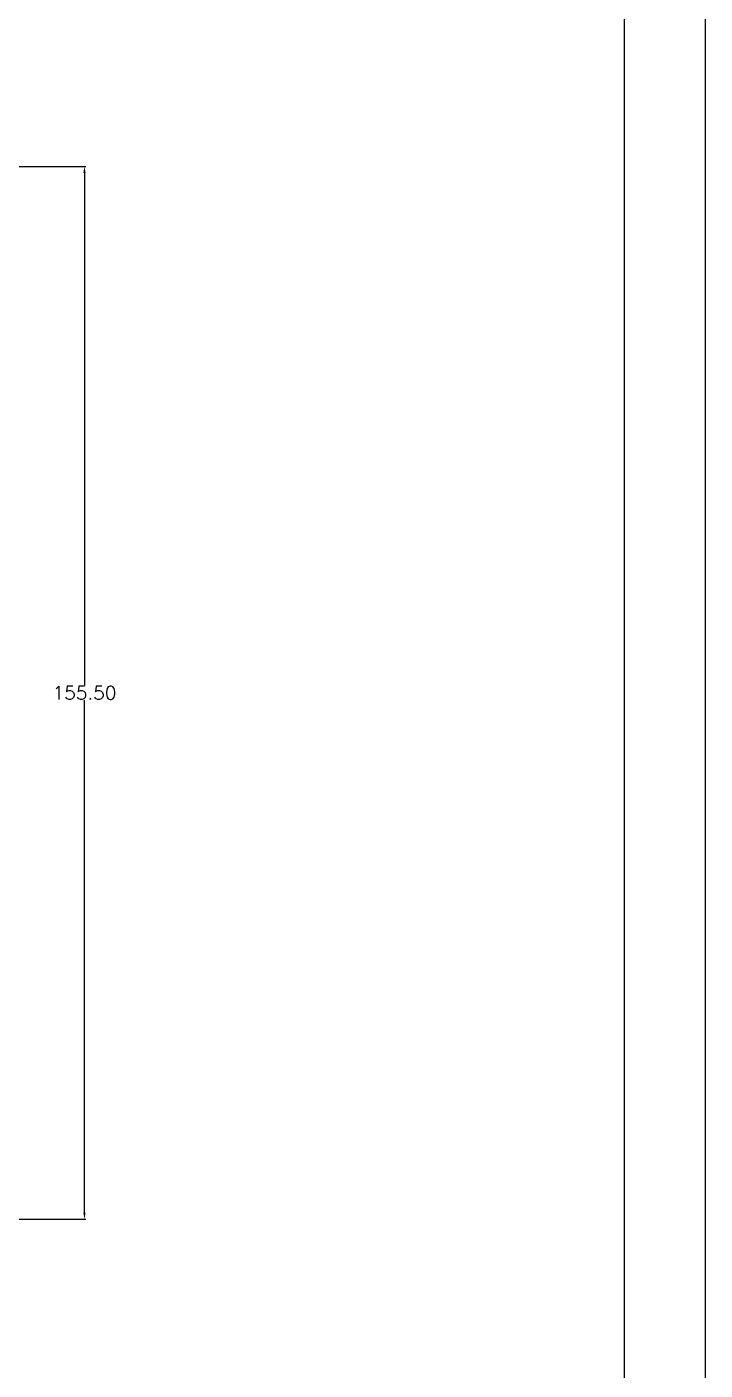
# Model space of a CAD drawing. Header units: inches. Extents: x 1209 to 3085, y 1126 to 1627.
# Drawn here: x 2584.9 to 2685.1, y 1328.3 to 1526.6 of the extents above; entities that cross this region are included whole.
import ezdxf

# ---------------------------------------------------------------- set-up
doc = ezdxf.new("R2010")
doc.units = ezdxf.units.IN
doc.header["$LTSCALE"] = 15
doc.styles.get("Standard").update_dxf_attribs({"font": 'txt', "bigfont": 'gbcbig.shx'})
doc.dimstyles.new('2.5', dxfattribs={"dimtxt": 2, "dimasz": 1, "dimexe": 0.18, "dimexo": 0.0625, "dimgap": 0.09, "dimtad": 0, "dimtih": 1, "dimtoh": 1, "dimzin": 0, "dimdsep": 46, "dimtxsty": 'Standard', "dimcen": 1, "dimadec": 0, "dimazin": 2, "dimtfac": 1, "dimtofl": 0, "dimtmove": 0, "dimatfit": 3, "dimfxl": 1, "dimtolj": 1, "dimtzin": 0, "dimarcsym": 0})

# ---------------------------------------------------------------- blocks, each defined once
blk = doc.blocks.new('*D129')
at = {"color": 0, "lineweight": -2, "transparency": 16777216}
for p, q in [((2494.81, 1506.03), (2593.62, 1506.03)), ((2593.44, 1505.03), (2593.44, 1429.37)), ((2593.44, 1351.53), (2593.44, 1427.19)), ((2502.43, 1350.53), (2593.62, 1350.53))]:
    blk.add_line(p, q, dxfattribs=at)
at = {"color": 0, "transparency": 16777216}
for points in [[(2593.27, 1505.03), (2593.61, 1505.03), (2593.44, 1506.03)], [(2593.27, 1351.53), (2593.61, 1351.53), (2593.44, 1350.53)]]:
    blk.add_solid(points, dxfattribs=at)
at = {"layer": 'Defpoints', "color": 0, "transparency": 16777216}
for p in [(2494.75, 1506.03), (2502.37, 1350.53), (2593.44, 1350.53)]:
    blk.add_point(p, dxfattribs=at)
at = {"color": 0, "transparency": 16777216, "insert": (2593.44, 1428.28), "char_height": 2, "attachment_point": 5}
blk.add_mtext('\\A1;155.50', dxfattribs=at)

msp = doc.modelspace()

# ---------------------------------------------------------------- linework, layer by layer
for p, q in [((2685.077, 1627.302), (2685.077, 1125.657)), ((2673.133, 1615.358), (2673.133, 1137.601))]:
    msp.add_line(p, q)

# ---------------------------------------------------------------- dimensions: what is measured, and where the dimension line sits
dim = msp.add_linear_dim(base=(2593.439, 1350.526), p1=(2494.746, 1506.026), p2=(2502.371, 1350.526), angle=90, dimstyle='2.5')
dim.commit()
dim.dimension.update_dxf_attribs({"geometry": '*D129', "text_midpoint": (2593.439, 1428.276)})

doc.saveas('drawing.dxf')
